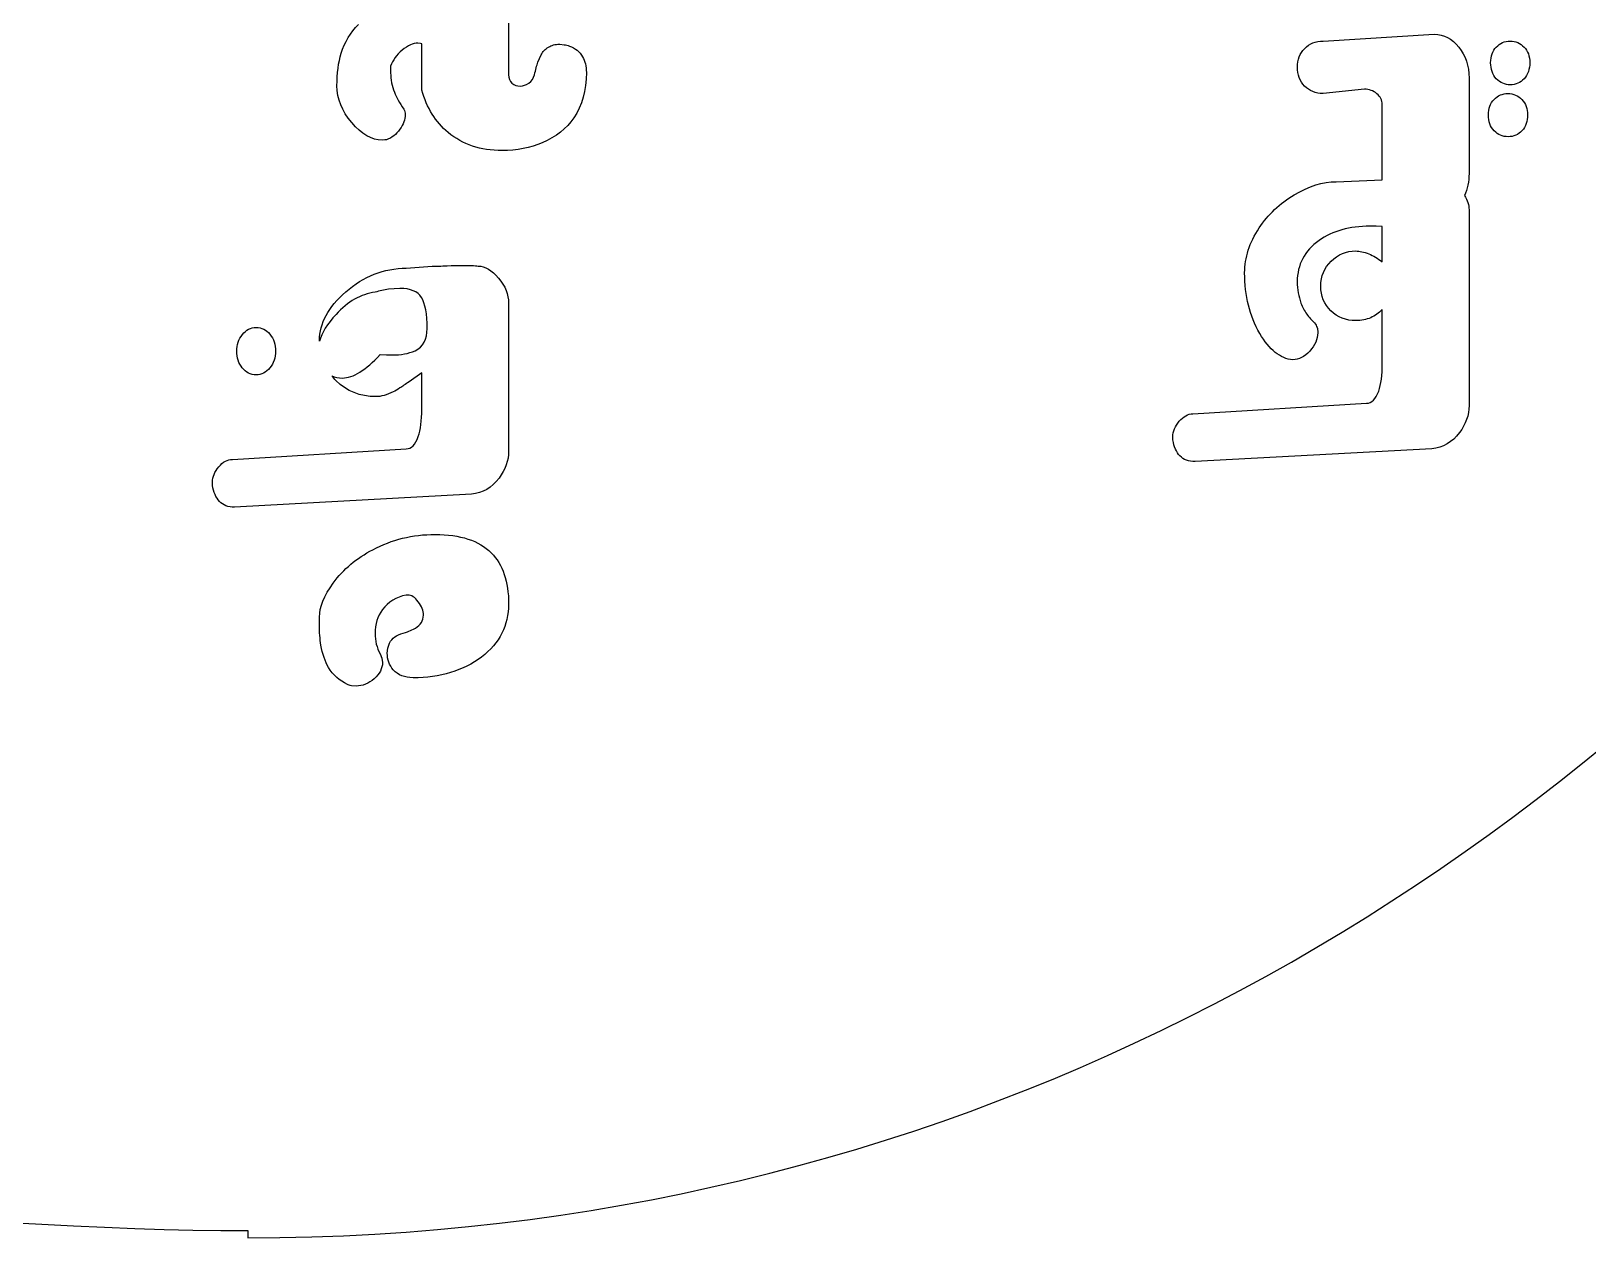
# Model space of a CAD drawing. Extents: x -11 to 3328, y 13 to 1701.
# Drawn here: x 687.8 to 832.9, y 95.5 to 207.9 of the extents above; entities that cross this region are included whole.
import ezdxf

# ---------------------------------------------------------------- set-up
doc = ezdxf.new("R2010")
doc.units = 0
doc.layers.add('H0107_Printing_Least_5', color=7, linetype='CONTINUOUS')

msp = doc.modelspace()

# ---------------------------------------------------------------- linework, layer by layer
at = {"layer": 'H0107_Printing_Least_5', "color": 1}
for points in [[(732.301982, 211.147595), (732.301982, 204.049595), (732.301982, 203.851595)], [(808.20298, 206.988595), (818.55198, 207.615595)], [(724.213982, 202.415595), (724.213982, 206.723595), (724.080982, 206.773595), (723.846982, 206.789595)], [(737.060982, 206.690595), (737.472982, 206.641595)], [(721.309982, 204.660595), (721.309982, 204.181595), (721.309982, 204.016595)], [(735.035982, 205.023595), (735.332982, 205.700595)], [(821.803979, 203.539595), (821.803979, 194.658595)], [(812.06498, 202.499595), (808.20298, 202.102595)], [(809.43198, 193.883595), (813.71598, 194.069595), (813.71598, 201.079595)], [(720.934982, 197.794595), (720.752982, 197.778595), (720.522982, 197.760595)], [(821.803979, 191.276595), (821.803979, 176.933596), (821.803979, 176.718596), (821.803979, 173.038596)], [(813.71598, 186.423595), (813.71598, 189.707595), (813.13698, 189.740595), (812.57498, 189.740595)], [(722.770982, 185.828595), (725.166982, 186.010595)], [(727.562982, 186.092595), (727.810982, 186.092595), (728.042982, 186.092595), (728.223982, 186.092595), (728.851982, 186.092595)], [(722.169982, 183.943595), (721.111982, 183.866595)], [(732.301982, 182.577595), (732.301982, 172.691596), (732.301982, 172.476596), (732.301982, 168.795596)], [(813.71598, 176.933596), (813.71598, 181.966595)], [(720.327982, 177.779596), (720.915982, 177.741596), (721.424982, 177.741596)], [(724.213982, 172.691596), (724.213982, 176.090596), (723.023982, 175.248596)], [(796.07198, 172.257596), (812.26298, 173.240596)], [(794.20698, 169.833596), (794.20698, 169.965596), (794.20698, 170.130596)], [(706.569982, 168.015596), (722.761982, 168.998596)], [(818.33698, 169.010596), (796.26998, 167.805596)], [(704.704982, 165.591596), (704.704982, 165.723596), (704.704982, 165.888596)], [(728.835982, 164.768596), (706.767982, 163.563596)], [(722.903982, 155.376596), (722.770982, 155.376596)], [(714.674982, 152.686596), (714.674982, 153.314596)], [(720.318982, 149.897596), (720.500982, 149.500596), (720.549982, 149.088596)], [(720.995982, 149.963596), (721.061982, 150.441596), (721.128982, 150.722596)], [(718.090982, 146.893596), (717.661982, 146.926596)], [(707.998982, 96.166598), (707.998982, 95.491598), (707.998982, 95.491598)]]:
    msp.add_lwpolyline(points, dxfattribs=at)
for points in [[(820.854979, 206.427595)], [(826.928979, 206.427595)], [(826.738979, 201.541595)], [(708.764982, 180.315595)], [(728.835982, 164.768596)], [(730.682982, 159.305596)]]:
    msp.add_lwpolyline(points, close=True, dxfattribs=at)
for points in [[(707.998982, 95.491598), (835.593979, 95.491598), (923.922977, 214.035595), (923.922977, 341.630591)], [(716.703982, 205.848595), (717.034982, 206.894595), (717.567982, 207.790595), (718.305982, 208.539595)], [(818.55198, 207.615595), (819.45398, 207.615595), (820.222979, 207.219595), (820.854979, 206.427595)], [(722.386982, 206.137595), (721.857982, 205.702595), (721.498982, 205.210595), (721.309982, 204.660595)], [(723.846982, 206.789595), (723.401982, 206.789595), (722.915982, 206.572595), (722.386982, 206.137595)], [(735.332982, 205.700595), (735.474982, 205.997595), (735.699982, 206.239595), (736.007982, 206.426595)], [(736.007982, 206.426595), (736.171982, 206.514595), (736.333982, 206.580595), (736.492982, 206.625595)], [(736.492982, 206.625595), (736.652982, 206.668595), (736.841982, 206.690595), (737.060982, 206.690595)], [(737.472982, 206.641595), (737.637982, 206.629595), (737.802982, 206.591595), (737.966982, 206.526595)], [(737.966982, 206.526595), (738.515982, 206.327595), (738.927982, 205.991595), (739.201982, 205.518595)], [(805.80998, 204.562595), (805.80998, 205.255595), (806.03598, 205.833595), (806.48698, 206.295595)], [(806.48698, 206.295595), (806.93898, 206.757595), (807.51098, 206.988595), (808.20298, 206.988595)], [(820.854979, 206.427595), (821.487979, 205.635595), (821.803979, 204.672595), (821.803979, 203.539595)], [(823.817979, 204.974595), (823.817979, 205.579595), (823.993979, 206.064595), (824.345979, 206.427595)], [(824.345979, 206.427595), (824.675979, 206.801595), (825.109979, 206.988595), (825.649979, 206.988595)], [(825.649979, 206.988595), (826.144979, 206.988595), (826.570979, 206.801595), (826.928979, 206.427595)], [(826.928979, 206.427595), (827.286979, 206.053595), (827.464979, 205.569595), (827.464979, 204.974595)], [(716.308982, 202.828595), (716.308982, 203.983595), (716.440982, 204.990595), (716.703982, 205.848595)], [(734.722982, 203.851595), (734.821982, 204.324595), (734.925982, 204.715595), (735.035982, 205.023595)], [(739.201982, 205.518595), (739.432982, 205.122595), (739.547982, 204.632595), (739.547982, 204.049595)], [(806.47898, 202.795595), (806.03298, 203.258595), (805.80998, 203.846595), (805.80998, 204.562595)], [(824.345979, 203.472595), (823.993979, 203.879595), (823.817979, 204.380595), (823.817979, 204.974595)], [(827.464979, 204.974595), (827.464979, 204.380595), (827.288979, 203.879595), (826.936979, 203.472595)], [(721.309982, 204.016595), (721.309982, 203.400595), (721.429982, 202.801595), (721.667982, 202.217595)], [(732.301982, 203.851595), (732.301982, 203.510595), (732.406982, 203.249595), (732.614982, 203.067595)], [(734.179982, 203.075595), (734.442982, 203.262595), (734.624982, 203.521595), (734.722982, 203.851595)], [(739.547982, 204.049595), (739.547982, 202.388595), (739.157982, 200.985595), (738.377982, 199.841595)], [(825.649979, 202.911595), (825.142979, 202.911595), (824.708979, 203.098595), (824.345979, 203.472595)], [(826.936979, 203.472595), (826.584979, 203.098595), (826.155979, 202.911595), (825.649979, 202.911595)], [(717.682982, 199.386595), (716.766982, 200.470595), (716.308982, 201.617595), (716.308982, 202.828595)], [(721.667982, 202.217595), (721.830982, 201.755595), (722.124982, 201.227595), (722.548982, 200.633595)], [(726.671982, 198.470595), (725.494982, 199.449595), (724.675982, 200.764595), (724.213982, 202.415595)], [(732.614982, 203.067595), (732.823982, 202.886595), (733.081982, 202.795595), (733.388982, 202.795595)], [(733.388982, 202.795595), (733.652982, 202.795595), (733.915982, 202.888595), (734.179982, 203.075595)], [(808.20298, 202.102595), (807.49898, 202.102595), (806.92398, 202.333595), (806.47898, 202.795595)], [(813.21298, 202.086595), (812.87698, 202.361595), (812.49498, 202.499595), (812.06498, 202.499595)], [(813.71598, 201.079595), (813.71598, 201.475595), (813.54898, 201.811595), (813.21298, 202.086595)], [(824.130979, 201.550595), (824.482979, 201.918595), (824.917979, 202.102595), (825.434979, 202.102595)], [(825.434979, 202.102595), (825.929979, 202.102595), (826.364979, 201.915595), (826.738979, 201.541595)], [(722.548982, 200.633595), (722.624982, 200.501595), (722.662982, 200.330595), (722.662982, 200.121595)], [(823.602979, 200.105595), (823.602979, 200.699595), (823.778979, 201.181595), (824.130979, 201.550595)], [(826.738979, 201.541595), (827.090979, 201.167595), (827.266979, 200.688595), (827.266979, 200.105595)], [(720.522982, 197.760595), (719.545982, 197.760595), (718.598982, 198.302595), (717.682982, 199.386595)], [(722.160982, 198.767595), (721.825982, 198.294595), (721.417982, 197.970595), (720.934982, 197.794595)], [(722.662982, 200.121595), (722.662982, 199.692595), (722.495982, 199.240595), (722.160982, 198.767595)], [(738.377982, 199.841595), (737.695982, 198.839595), (736.717982, 198.063595), (735.442982, 197.513595)], [(824.147979, 198.628595), (823.784979, 198.997595), (823.602979, 199.489595), (823.602979, 200.105595)], [(827.266979, 200.105595), (827.266979, 199.511595), (827.093979, 199.024595), (826.746979, 198.645595)], [(731.683982, 196.787595), (729.693982, 196.787595), (728.022982, 197.348595), (726.671982, 198.470595)], [(735.442982, 197.513595), (734.332982, 197.029595), (733.078982, 196.787595), (731.683982, 196.787595)], [(825.434979, 198.075595), (824.939979, 198.075595), (824.510979, 198.259595), (824.147979, 198.628595)], [(826.746979, 198.645595), (826.400979, 198.265595), (825.962979, 198.075595), (825.434979, 198.075595)], [(821.803979, 194.658595), (821.803979, 193.889595), (821.662979, 193.203595), (821.391979, 192.593595)], [(805.51698, 192.670595), (806.87198, 193.479595), (808.17698, 193.883595), (809.43198, 193.883595)], [(802.24698, 189.575595), (803.07198, 190.830595), (804.16298, 191.861595), (805.51698, 192.670595)], [(821.391979, 192.593595), (821.655979, 192.164595), (821.803979, 191.725595), (821.803979, 191.276595)], [(800.89098, 185.399595), (800.89098, 186.808595), (801.34298, 188.200595), (802.24698, 189.575595)], [(812.57498, 189.740595), (810.66798, 189.740595), (809.08498, 189.295595), (807.82798, 188.404595)], [(807.82798, 188.404595), (806.47198, 187.446595), (805.79398, 186.164595), (805.79398, 184.558595)], [(808.94898, 186.489595), (809.58898, 187.116595), (810.35598, 187.430595), (811.24998, 187.430595)], [(811.24998, 187.430595), (811.59198, 187.430595), (811.99998, 187.341595), (812.47498, 187.166595)], [(812.47498, 187.166595), (812.88298, 186.989595), (813.29698, 186.742595), (813.71598, 186.423595)], [(717.119982, 183.617595), (718.793982, 185.091595), (720.678982, 185.828595), (722.770982, 185.828595)], [(725.166982, 186.010595), (725.530982, 186.010595), (725.998982, 186.023595), (726.571982, 186.051595)], [(726.571982, 186.051595), (727.144982, 186.079595), (727.474982, 186.092595), (727.562982, 186.092595)], [(728.851982, 186.092595), (729.126982, 186.059595), (729.330982, 186.037595), (729.463982, 186.027595)], [(729.463982, 186.027595), (730.100982, 186.027595), (730.733982, 185.652595), (731.361982, 184.904595)], [(807.98898, 184.161595), (807.98898, 185.086595), (808.30898, 185.862595), (808.94898, 186.489595)], [(731.361982, 184.904595), (731.988982, 184.155595), (732.301982, 183.380595), (732.301982, 182.577595)], [(802.29498, 179.755596), (801.35898, 181.372595), (800.89098, 183.254595), (800.89098, 185.399595)], [(805.79398, 184.558595), (805.79398, 183.865595), (805.90998, 183.204595), (806.14398, 182.577595)], [(714.674982, 179.094596), (714.674982, 180.689595), (715.488982, 182.197595), (717.119982, 183.617595)], [(719.857982, 183.592595), (718.527982, 183.410595), (717.313982, 182.722595), (716.216982, 181.525595)], [(721.111982, 183.866595), (720.693982, 183.812595), (720.275982, 183.722595), (719.857982, 183.592595)], [(724.186982, 183.105595), (723.833982, 183.663595), (723.161982, 183.943595), (722.169982, 183.943595)], [(724.713982, 180.199595), (724.713982, 181.577595), (724.537982, 182.545595), (724.186982, 183.105595)], [(808.93198, 181.859595), (808.30398, 182.470595), (807.98898, 183.237595), (807.98898, 184.161595)], [(716.216982, 181.525595), (715.399982, 180.634595), (714.888982, 179.800596), (714.680982, 179.024596)], [(806.14398, 182.577595), (806.28798, 182.203595), (806.46498, 181.862595), (806.67698, 181.554595)], [(806.67698, 181.554595), (806.88798, 181.246595), (807.13098, 180.970595), (807.40798, 180.729595)], [(811.24998, 180.943595), (810.33398, 180.943595), (809.56098, 181.249595), (808.93198, 181.859595)], [(813.71598, 181.966595), (813.40698, 181.647595), (813.04798, 181.397595), (812.63998, 181.215595)], [(707.494982, 179.647596), (707.846982, 180.093595), (708.269982, 180.315595), (708.764982, 180.315595)], [(708.764982, 180.315595), (709.282982, 180.315595), (709.713982, 180.101595), (710.060982, 179.672596)], [(723.578982, 178.132596), (724.336982, 178.521596), (724.713982, 179.209596), (724.713982, 180.199595)], [(807.40798, 180.729595), (807.51898, 180.574595), (807.59698, 180.437595), (807.64198, 180.316595)], [(807.64198, 180.316595), (807.68598, 180.195595), (807.70798, 180.030595), (807.70798, 179.821596)], [(812.63998, 181.215595), (812.23198, 181.034595), (811.76798, 180.943595), (811.24998, 180.943595)], [(706.965982, 178.088596), (706.965982, 178.681596), (707.142982, 179.201596), (707.494982, 179.647596)], [(710.060982, 179.672596), (710.407982, 179.243596), (710.580982, 178.715596), (710.580982, 178.088596)], [(714.680982, 179.024596), (714.680982, 179.048596), (714.674982, 179.070596), (714.674982, 179.094596)], [(805.38098, 177.295596), (804.21498, 177.395596), (803.18598, 178.214596), (802.29498, 179.755596)], [(807.70798, 179.821596), (807.70798, 179.215596), (807.45898, 178.643596), (806.96098, 178.104596)], [(707.485982, 176.536596), (707.139982, 176.965596), (706.965982, 177.482596), (706.965982, 178.088596)], [(710.580982, 178.088596), (710.580982, 177.482596), (710.405982, 176.965596), (710.052982, 176.536596)], [(716.803982, 175.595596), (717.821982, 175.595596), (718.996982, 176.324596), (720.327982, 177.779596)], [(721.424982, 177.741596), (722.259982, 177.741596), (722.978982, 177.871596), (723.578982, 178.132596)], [(806.96098, 178.104596), (806.46198, 177.565596), (805.93498, 177.295596), (805.38098, 177.295596)], [(708.764982, 175.892596), (708.258982, 175.892596), (707.832982, 176.107596), (707.485982, 176.536596)], [(710.052982, 176.536596), (709.700982, 176.107596), (709.271982, 175.892596), (708.764982, 175.892596)], [(716.211982, 175.355596), (716.063982, 175.500596), (715.949982, 175.660596), (715.822982, 175.815596)], [(715.822982, 175.815596), (716.110982, 175.673596), (716.434982, 175.595596), (716.803982, 175.595596)], [(813.38298, 174.378596), (813.60498, 175.026596), (813.71598, 175.878596), (813.71598, 176.933596)], [(719.931982, 173.862596), (718.477982, 173.862596), (717.236982, 174.359596), (716.211982, 175.355596)], [(721.535982, 174.307596), (720.951982, 174.010596), (720.416982, 173.862596), (719.931982, 173.862596)], [(722.172982, 174.671596), (721.957982, 174.527596), (721.744982, 174.406596), (721.535982, 174.307596)], [(723.023982, 175.248596), (722.671982, 175.006596), (722.387982, 174.813596), (722.172982, 174.671596)], [(812.26298, 173.240596), (812.74198, 173.240596), (813.11498, 173.620596), (813.38298, 174.378596)], [(723.880982, 170.135596), (724.102982, 170.783596), (724.213982, 171.635596), (724.213982, 172.691596)], [(821.803979, 173.038596), (821.803979, 172.146596), (821.505979, 171.304596), (820.907979, 170.512596)], [(794.20698, 170.130596), (794.20698, 170.625596), (794.40198, 171.103596), (794.79298, 171.564596)], [(794.79298, 171.564596), (795.18398, 172.026596), (795.60998, 172.257596), (796.07198, 172.257596)], [(722.761982, 168.998596), (723.239982, 168.998596), (723.612982, 169.377596), (723.880982, 170.135596)], [(794.86098, 168.341596), (794.52598, 168.698596), (794.30698, 169.196596), (794.20698, 169.833596)], [(820.907979, 170.512596), (820.244979, 169.610596), (819.38798, 169.109596), (818.33698, 169.010596)], [(732.301982, 168.795596), (732.301982, 167.904596), (732.003982, 167.062596), (731.406982, 166.269596)], [(796.26998, 167.805596), (795.66598, 167.805596), (795.19698, 167.984596), (794.86098, 168.341596)], [(704.704982, 165.888596), (704.704982, 166.383596), (704.900982, 166.861596), (705.290982, 167.322596)], [(705.290982, 167.322596), (705.681982, 167.784596), (706.108982, 168.015596), (706.569982, 168.015596)], [(705.358982, 164.099596), (705.023982, 164.456596), (704.805982, 164.953596), (704.704982, 165.591596)], [(731.406982, 166.269596), (730.742982, 165.367596), (729.885982, 164.867596), (728.835982, 164.768596)], [(706.767982, 163.563596), (706.164982, 163.563596), (705.694982, 163.742596), (705.358982, 164.099596)], [(715.962982, 156.499596), (716.909982, 157.787596), (718.138982, 158.821596), (719.647982, 159.602596)], [(719.647982, 159.602596), (721.420982, 160.548596), (723.353982, 161.022596), (725.445982, 161.022596)], [(725.445982, 161.022596), (727.791982, 161.022596), (729.537982, 160.449596), (730.682982, 159.305596)], [(730.682982, 159.305596), (731.762982, 158.226596), (732.301982, 156.636596), (732.301982, 154.535596)], [(714.674982, 153.314596), (714.674982, 154.260596), (715.103982, 155.321596), (715.962982, 156.499596)], [(722.770982, 155.376596), (721.820982, 155.179596), (721.080982, 154.727596), (720.549982, 154.023596)], [(723.882982, 154.758596), (723.561982, 155.170596), (723.235982, 155.376596), (722.903982, 155.376596)], [(720.549982, 154.023596), (720.087982, 153.396596), (719.856982, 152.653596), (719.856982, 151.795596)], [(724.362982, 153.495596), (724.362982, 153.924596), (724.202982, 154.345596), (723.882982, 154.758596)], [(732.301982, 154.535596), (732.301982, 152.554596), (731.458982, 150.909596), (729.773982, 149.599596)], [(714.706982, 151.605596), (714.684982, 151.908596), (714.674982, 152.268596), (714.674982, 152.686596)], [(723.624982, 152.306596), (723.862982, 152.438596), (724.045982, 152.606596), (724.171982, 152.810596)], [(724.171982, 152.810596), (724.299982, 153.014596), (724.362982, 153.241596), (724.362982, 153.495596)], [(714.805982, 150.722596), (714.762982, 151.008596), (714.729982, 151.302596), (714.706982, 151.605596)], [(719.856982, 151.795596), (719.856982, 151.112596), (720.011982, 150.480596), (720.318982, 149.897596)], [(721.128982, 150.722596), (721.304982, 151.218596), (721.681982, 151.564596), (722.256982, 151.762596)], [(722.256982, 151.762596), (722.587982, 151.861596), (722.839982, 151.944596), (723.011982, 152.009596)], [(723.011982, 152.009596), (723.182982, 152.076596), (723.386982, 152.175596), (723.624982, 152.306596)], [(715.515982, 148.626596), (715.196982, 149.176596), (714.959982, 149.874596), (714.805982, 150.722596)], [(721.557982, 148.411596), (721.183982, 148.841596), (720.995982, 149.357596), (720.995982, 149.963596)], [(729.773982, 149.599596), (728.924982, 148.962596), (727.965982, 148.480596), (726.896982, 148.155596)], [(717.281982, 147.058596), (716.533982, 147.388596), (715.944982, 147.910596), (715.515982, 148.626596)], [(720.549982, 149.088596), (720.549982, 148.537596), (720.291982, 148.034596), (719.774982, 147.578596)], [(723.392982, 147.669596), (722.620982, 147.669596), (722.009982, 147.916596), (721.557982, 148.411596)], [(726.896982, 148.155596), (725.827982, 147.831596), (724.660982, 147.669596), (723.392982, 147.669596)], [(717.661982, 146.926596), (717.496982, 146.959596), (717.369982, 147.003596), (717.281982, 147.058596)], [(719.774982, 147.578596), (719.256982, 147.121596), (718.696982, 146.893596), (718.090982, 146.893596)], [(494.560988, 117.577597), (546.262986, 113.925597), (655.205984, 96.144598), (707.998982, 96.166598)]]:
    msp.add_open_spline(points, degree=3, dxfattribs=at)

doc.saveas('drawing.dxf')
